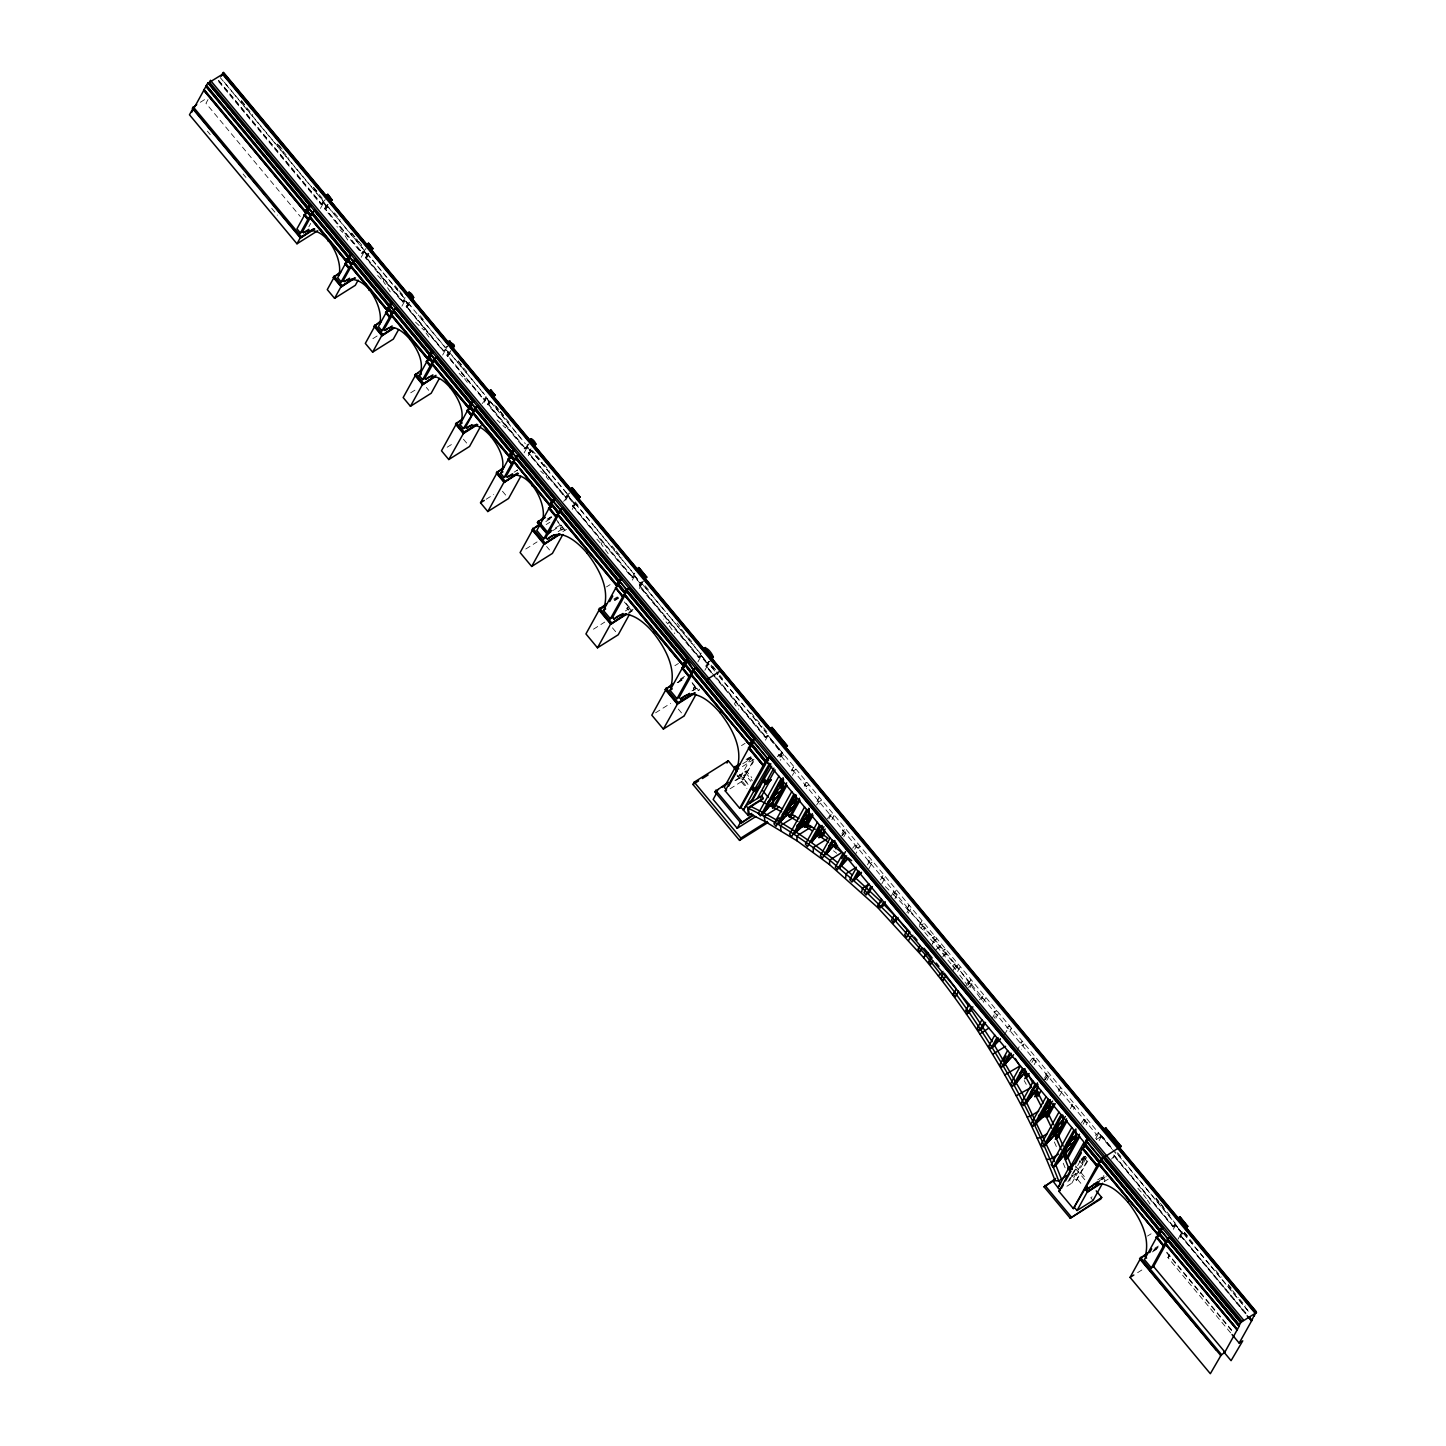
<?xml version="1.0" encoding="UTF-8"?>
<svg xmlns="http://www.w3.org/2000/svg" width="1446" height="1446" viewBox="0 0 1446 1446"><rect width="100%" height="100%" fill="white"/><g stroke="black" fill="none" stroke-linecap="round" stroke-linejoin="round"><path stroke-width="0.75" stroke-dasharray="5 3.75" d="M935.707 950.04L940.243 945.449L938.689 948.594L922.259 929.471L925.006 927.736L955.083 963.831L982.412 1000.867M208.007 99.611L205.965 103.317L300.28 216.484M368.296 255.87L365.82 257.75L368.296 255.87L364.356 251.152L362.151 252.526L325.079 208.857L327.555 206.977L323.615 202.259L321.139 204.139L325.296 199.62M308.866 226.769L310.691 223.443M321.374 204.41L323.091 201.012L233.059 92.978M323.615 202.259L327.284 207.465M320.434 208.405L323.308 203.199L326.778 207.374L324.862 210.827M366.037 248.513L362.115 252.996L324.844 208.26L326.543 205.169M327.284 204.338L326.814 205.224L363.958 249.815L361.88 253.032L364.356 251.152M324.844 208.26L328.748 203.778M343.208 231.125L342.521 232.354L336.936 226.642M361.175 257.298L364.049 252.092L367.519 256.249L364.645 261.455M402.856 301.871L365.585 257.153L367.284 254.062L404.699 298.689L377.514 266.082M368.025 253.231L367.555 254.116L376.087 264.365M365.585 257.153L369.489 252.67M390.275 291.875L383.262 281.247L383.949 280M401.916 306.172L404.79 300.985L408.26 305.142L406.344 308.613M408.766 305.251L405.097 300.027L408.766 305.251L406.561 306.624L443.362 350.8L445.802 349.372L449.272 353.529L447.067 354.921L484.338 399.638L486.543 398.265L490.013 402.422L487.537 404.302L524.808 449.019L527.013 447.645L530.483 451.803L527.609 456.99M413.773 309.824L445.314 347.673L443.597 350.763L406.326 306.028L408.025 302.937L412.327 308.106M406.326 306.028L410.23 301.563M428.938 337.045L424.003 330.122L424.69 328.893M442.657 355.065L445.531 349.86L449.001 354.035L446.127 359.223M447.519 346.281L445.567 349.408L449.507 354.125L447.302 355.517L484.103 399.692L486.579 397.813L490.519 402.53L488.043 404.41L490.519 402.53M447.067 354.921L448.766 351.83L484.609 394.83M449.272 353.529L450.971 350.438M449.507 354.125L445.838 348.92L443.633 350.312M467.329 382.359L464.744 379.015L465.431 377.768M482.151 403.597L486.272 398.753L489.742 402.91L487.826 406.38M484.338 399.638L486.073 396.331M486.579 397.813L490.248 403.018M484.356 402.223L486.272 398.753M506.172 426.66L505.485 427.908L497.008 419.955M632.462 576.882L573.032 506.371L575.508 504.491L568.061 495.58L565.856 496.972L528.784 453.285L531.26 451.405L527.32 446.687L524.844 448.567L529.001 444.049M526.922 445.35L527.302 444.338M527.32 446.687L530.989 451.911M524.139 452.833L527.013 447.645M565.82 497.424L528.549 452.688L530.248 449.598L567.537 494.333M530.989 448.784L530.519 449.652L567.555 494.098M546.913 475.553L546.226 476.782L548.811 480.126M563.633 501.382L567.754 496.52L574.731 504.889L571.658 510.42M568.043 493.231L565.585 497.46L569.742 492.941M568.061 495.58L575.237 504.997M565.711 500.226L567.754 496.52M558.12 531.658L564.103 527.682L561.717 530.176L560.271 528.459L562.313 524.753M704.871 670.275L707.925 664.726L700.967 656.357L698.761 657.749L639.114 586.19L641.59 584.311L634.631 575.96L632.426 577.334L572.797 505.775L574.496 502.684L595.788 528.242M608.188 553.673L601.247 544.039L602.331 542.051M634.631 573.14L632.191 577.37L634.667 575.49C642.295 588.63 639.096 586.443 642.114 584.419M632.318 580.135L634.36 576.448L641.319 584.799L639.295 588.504M634.667 575.49L641.843 584.907M625.341 610.971L630.709 607.609L628.323 610.104L626.877 608.368L628.92 604.681M665.395 611.513L641.355 582.666L641.843 581.78L650.32 591.956M668.938 621.979L667.853 623.949L663.461 619.087M711.396 672.932L705.72 666.118L708.703 664.347L701.274 655.418L699.069 656.809L701.238 655.869L708.197 664.238L705.991 665.612L714.884 676.601M701.238 653.068L699.033 657.261L639.385 585.702L641.102 582.611L665.232 611.568M697.894 661.907L700.967 656.357M701.274 655.418L708.432 664.835L706.226 666.208L715.155 676.113M694.93 690.031L693.484 688.296L695.526 684.591M705.991 665.937L708.45 661.708M699.683 689.164L698.852 690.682L692.074 682.548M735.544 701.888L734.441 703.877L738.581 709.227M747.112 759.837L751.613 756.023L746.1 759.493M740.316 777.153L750.854 758.047L753.167 760.813L742.611 779.918L740.316 777.153L734.966 780.515M738.201 777.008L746.263 770.953L751.775 777.568M780.117 754.83L782.774 753.221L767.88 735.345L765.675 736.719L767.844 735.797L783.515 754.613L780.37 760.325M730.013 788.829L741.256 781.762L745.214 774.568L750.872 781.364M767.88 735.345L1100.659 1135.435L1099.665 1137.442L1101.617 1135.797L1111.088 1147.166M742.611 779.918L753.601 761.572M765.422 740.171L767.573 736.285L782.033 753.637L778.816 759.475M780.316 755.083L781.364 752.3M791.36 770.935L793.511 767.013L791.034 768.567L793.131 771.098L795.625 769.525L792.372 775.418M804.247 786.19L806.344 782.413L803.868 783.967L805.964 786.479L808.441 784.925L806.362 788.721M817.026 801.68L819.177 797.794L816.701 799.367L818.798 801.879L821.274 800.325L819.231 804.048M827.365 818.671L832.01 813.194L828.739 819.123M831.92 819.665L834.107 815.707L831.631 817.279L829.534 814.749M841.879 833.962L844.844 828.594L842.349 830.149L844.446 832.661L846.94 831.107L843.777 836.836M854.731 849.29L857.659 843.976L855.182 845.549L857.532 848.061M854.369 856.267L859.774 846.506L857.279 848.061M867.455 864.889L870.492 859.376L868.016 860.93L870.329 863.497M868.739 868.883L872.589 861.888L870.112 863.461M880.506 879.891L883.325 874.776L880.849 876.33L882.946 878.843L885.422 877.288L880.704 885.82M891.134 896.321L893.664 891.73L896.159 890.158L892.778 896.285M894.875 898.797L898.255 892.688L895.779 894.243L893.664 891.73M907.04 909.082L908.992 905.558L906.497 907.112L908.594 909.642L905.684 914.92M908.16 913.366L911.088 908.088L908.594 909.642M919.295 925.512L921.807 920.957L919.331 922.512L921.427 925.042L923.904 923.47L921.391 928.025M934.261 940.424L932.2 944.166L936.737 938.87L934.261 940.424L932.164 937.912L934.64 936.357L932.58 940.099L934.676 942.611M942.756 956.836L947.293 951.54L945.232 955.282L943.135 952.769L945.196 949.028L942.72 950.582L944.816 953.095M953.041 970.519L955.553 965.982L958.029 964.41L955.517 968.965M957.613 971.477L960.126 966.94L957.65 968.495L955.553 965.982M965.458 986.642L968.386 981.364L970.862 979.81L967.952 985.088M968.531 987.401L972.959 982.322L970.049 987.6M979.52 999.819L983.696 995.21L981.165 999.782M983.262 1002.313L985.792 997.722L983.316 999.276L981.201 996.764M991.811 1019.141L996.511 1010.591L994.035 1012.164L996.131 1014.676L994.252 1018.092M995.788 1018.237L998.626 1013.122L996.131 1014.676M1004.518 1034.74L1009.344 1025.991L1006.868 1027.546L1008.965 1030.076L1011.441 1028.504L1008.404 1034.035M1016.791 1051.152L1022.177 1041.391L1019.701 1042.946L1021.798 1045.458L1024.274 1043.904L1021.346 1049.218M1031.848 1062.503L1035.011 1056.773L1032.534 1058.345L1034.631 1060.858L1037.107 1059.303L1034.143 1064.672M1044.554 1078.101L1047.844 1072.173L1045.35 1073.727L1047.446 1076.258L1049.941 1074.685L1046.669 1080.632M1058.617 1091.296L1060.659 1087.573L1057.876 1089.145M1059.557 1095.923L1062.774 1090.085L1060.28 1091.64L1058.183 1089.127M1070.347 1108.648L1073.492 1102.955L1071.016 1104.527L1073.113 1107.04L1075.589 1105.485L1073.51 1109.281M1083.072 1124.247L1086.326 1118.354L1083.849 1119.909L1085.946 1122.439L1088.422 1120.885L1086.253 1124.807M1067.889 1181.87L1076.33 1166.85L1075.535 1167.356M1080.09 1161.265L1069.552 1180.37L1071.848 1183.135L1064.726 1187.6M1071.848 1183.135L1083.777 1162.168L1081.807 1159.819L1084.97 1154.089M1082.385 1164.03L1079.529 1161.048L1085.313 1156.438L1087.916 1159.565M1073.745 1177.731L1084.554 1158.463L1086.85 1161.228L1076.312 1180.316L1071.414 1174.929M1095.67 1138.653L1098.815 1132.941L1100.822 1135.345M1083.777 1162.168L1085.819 1158.481M1099.43 1137.171L1101.256 1136.701L1111.396 1148.847M1076.312 1180.316L1088.386 1160.035M1099.123 1140.587L1101.256 1136.701M1101.617 1135.797L1116.24 1154.161L1114.035 1155.535L1173.194 1226.551L1175.634 1225.123L1182.593 1233.474L1180.388 1234.866L1246.018 1313.908M1111.486 1159.132L1115.734 1154.053L1113.583 1157.939M1104.166 1181.563L1104.997 1180.063L1102.376 1176.917L1101.31 1178.58M1101.762 1179.34L1103.913 1175.435M1146.371 1198.553L1142.25 1193.203L1143.334 1191.215M1173.429 1226.823L1175.128 1223.406L1115.499 1151.847M1182.846 1234.071L1175.67 1224.672L1182.846 1234.071L1180.641 1235.462L1246.289 1313.42M1173.321 1229.299L1175.363 1225.612L1182.322 1233.962L1180.298 1237.668M1230.618 1332.832L1167.88 1257.532L1169.922 1253.845M1178.092 1239.059L1180.117 1235.354L1183.117 1233.583M1180.388 1234.866L1182.105 1231.775M938.454 948.305L940.243 945.449M953.203 966.543L955.083 963.831L952.336 965.567L937.478 947.166M816.556 805.024L818.653 802.078M1044.843 1079.367L1047.41 1076.204M1044.554 1079.927L1047.79 1076.276L1045.241 1079.421M1081.283 1123.09L1083.542 1119.927M841.861 835.68L844.428 832.643M842.168 835.661L844.301 832.824M1029.968 1061.418L1032.245 1058.364M967.519 985.395L969.633 982.973L966.868 984.708M852.616 848.242L854.857 845.458M1105.106 1176.845L1102.72 1179.358L1101.274 1177.622M200.307 102.305L205.675 98.924M323.308 203.199L321.102 204.591L218.219 81.139M327.555 206.977L324.573 208.748L361.843 253.484L364.049 252.092M367.519 256.249L365.314 257.641L402.584 302.359L404.79 300.985M405.097 300.027L402.892 301.419L366.091 257.261M409.037 304.763L406.055 306.534L443.326 351.251L445.531 349.86M372.869 338.653L378.509 335.111M447.537 346.046L445.332 347.438L418.256 314.957M449.778 353.637L446.796 355.409L484.067 400.144M410.7 392.806L416.358 389.263M447.157 447.23L452.815 443.669M529.019 443.832L525.079 448.531L487.808 403.814L489.507 400.723L525.35 443.723M528.549 452.688L530.754 451.315L527.284 447.139M531.26 451.405L528.278 453.194L565.549 497.912M514.089 472.191L517.65 469.95L514.143 472.282M486.163 499.25L493.701 494.496M547.13 519.204L550.709 516.963M548.124 518.897L551.703 516.656M548.088 519.584L551.667 517.343M545.847 521.554L551.504 517.993M572.797 505.775L575.002 504.401L568.025 496.032M575.508 504.491L572.526 506.263L632.155 577.84L634.36 576.448M546.154 524.591L549.896 522.241M555.192 528.152L562.349 523.651M552.571 530.772L561.518 525.151M525.766 549.028L537.081 541.907M560.271 528.459L562.476 527.067M562.892 531.586L566.471 529.326M606.507 586.895L610.085 584.636M613.719 599.132L617.297 596.873M641.355 582.666L643.56 581.274M614.677 599.512L618.255 597.252M614.333 600.289L618.111 597.921M614.893 600.524L618.472 598.283M593.475 629.191L604.771 622.069M626.877 608.368L629.082 606.977M629.498 611.495L633.077 609.254M628.667 613.014L632.245 610.754L624.907 601.97M628.486 613.249L632.065 611.007M674.902 665.684L678.481 663.443M680.325 679.042L685.693 675.662M709.914 661.147L707.709 662.521L717.65 674.451M679.493 680.542L684.862 677.18M707.962 662.575L710.167 661.184M677.18 682.584L682.837 679.024M677.921 682.693L685.061 678.192M693.484 688.296L695.689 686.904M655.58 712.806L670.655 703.316M691.947 690.899L695.526 688.658M693.122 690.375L696.683 688.133M741.509 745.612L745.088 743.352M767.573 736.285L765.368 737.677L712.824 674.631M747.293 760.289L750.854 758.047M742.738 763.741L751.793 758.246M742.394 766.597L754.216 759.15M753.167 760.813L750.781 757.523M737.261 776.61L746.263 770.953M735.851 780.46L745.214 774.568M782.268 753.113L777.026 756.403L778.183 754.306L780.189 756.692L783.515 754.613M777.261 756.692L782.774 753.221M1098.815 1132.941L1095.49 1135.038L1097.496 1137.442L1096.321 1139.538L1101.563 1136.249L1111.667 1148.359M1085.313 1156.438L1080.361 1159.547L1082.964 1162.674M1081.807 1159.819L1085.133 1157.722M1081.572 1160.325L1084.554 1158.463M1086.85 1161.228L1084.482 1157.939M1071.92 1176.086L1076.113 1173.447L1074.251 1171.224M1097.695 1179.864L1102.376 1176.917M1099.123 1180.84L1108.052 1175.218M1104.672 1181.382L1108.251 1179.123M1092.11 1196.836L1090.772 1197.668L1093.068 1200.433M1147.509 1236.059L1151.088 1233.818M1173.465 1226.045L1175.67 1224.672M1175.363 1225.612L1173.158 1227.003L1113.528 1155.444M1154.721 1248.296L1158.3 1246.036M1153.908 1249.796L1159.258 1246.416M1153.456 1250.645L1159.114 1247.085M1152.317 1251.947L1159.475 1247.446M1137.622 1272.661L1143.262 1269.1M1167.88 1257.532L1170.085 1256.158M833.492 850.79L836.728 853.267M415.526 322.169L424.003 330.122M377.677 275.517L383.262 281.247M459.159 373.303L464.744 379.015M540.641 471.071L543.479 473.746M885.332 886.597L890.176 891.242M893.411 894.333L925.006 927.736L923.578 931.007L919.367 926.416M596.855 539.159L601.247 544.039M1137.857 1188.323L1142.25 1193.203M279.259 145.703L282.133 149.137M677.09 623.063L679.927 626.48M1228.232 1284.41L1231.088 1287.844M241.392 100.624L245.73 105.829M277.542 144.004L281.88 149.209M313.674 187.365L318.012 192.571M351.721 233.023L357.415 239.855M358.843 241.572L361.699 244.989M458.274 360.867L462.557 366.001M496.159 406.344L499.015 409.76M500.443 411.477L504.708 416.593M712.896 666.407L715.734 669.805M1156.059 1198.156L1158.879 1201.554M1160.307 1203.253L1164.536 1208.35M1184.473 1232.263L1187.329 1235.679M241.175 101.021L252.743 114.885M277.325 144.383L288.893 158.265M313.475 187.763L323.597 199.91L323.109 200.777L221.889 79.331M334.406 212.887L340.117 219.738M351.505 233.402L354.36 236.819M355.788 238.536L361.482 245.368M395.101 285.712L397.939 289.128M399.367 290.845L405.079 297.677L402.621 301.907L405.061 300.479L408.531 304.654M420.171 315.788L424.437 320.922M458.057 361.265L468.034 373.231M494.532 405.025L510.203 423.823M532.417 450.483L535.273 453.899M536.701 455.617L542.395 462.449M543.823 464.166L549.516 470.998M575.237 501.87L578.057 505.25M612.001 545.992L614.839 549.39M616.249 551.071L621.907 557.867M681.446 629.299L687.103 636.095M688.513 637.794L694.17 644.573M711.269 665.088L718.337 673.583M719.765 675.282L722.584 678.68M750.872 712.625L755.119 717.704M756.529 719.403L762.187 726.199M763.596 727.898L767.844 732.977M1117.65 1152.733L1121.897 1157.812M1155.842 1198.553L1169.977 1215.526M1184.256 1232.661L1194.215 1244.59M1215.526 1270.166L1221.219 1276.999M1228.323 1285.53L1231.161 1288.928M1232.588 1290.645L1238.282 1297.46M1239.692 1299.177L1245.386 1305.991M408.296 302.991L412.562 308.125M449.037 351.884L484.645 394.613M489.778 400.777L522.53 440.09M574.749 502.738L593.131 524.808M594.559 526.507L634.161 574.026M700.75 653.935L666.805 613.212L700.732 654.17M710.781 665.973L717.867 674.451M719.277 676.15L740.497 701.617M741.906 703.316L765.946 732.164M1117.162 1153.601L1175.164 1223.189M1183.786 1233.528L1209.362 1264.238M1210.79 1265.937L1249.163 1311.992M220.19 77.542L231.631 91.261M327.989 206.886L363.832 249.887M597.216 529.941L634.125 574.243M719.06 676.15L767.338 734.08L765.639 737.171L715.933 677.541M1183.533 1233.474L1249.127 1312.191M323.579 202.711L327.049 206.868M364.32 251.604L367.79 255.761M364.085 251.64L368.025 256.358M218.762 80.47L321.41 203.651M488.314 403.922L525.115 448.079M639.909 585.811L699.069 656.809M716.601 677.849L765.675 736.719M218.491 80.633L321.374 204.103M781.147 756.095L1096.448 1134.423M1113.8 1154.938L1173.429 1226.497M968.386 981.364L970.483 983.895M1180.117 1235.354L1245.729 1314.071M555.517 518.698L565.639 530.827M1166.832 1252.218L1233.275 1331.947M557.722 522.024L564.952 530.7M624.329 601.934L631.559 610.61M692.381 683.596L698.165 690.537M1166.723 1252.778L1232.661 1331.874M1075.517 1166.018L1086.542 1179.267M426.317 387.438L428.739 390.348M745.413 772.489L752.318 780.75M1076.041 1169.218L1085.693 1180.786M207.393 131.17L210.248 134.605M243.109 174.044L245.965 177.46M271.703 208.332L277.415 215.183M463.443 439.204L468.305 445.043M743.949 779.069L748.287 784.274M1077.65 1179.484L1081.988 1184.69M739.575 774.297L748.052 784.473M502.467 491.224L506.1 495.598M546.624 546.48L549.516 549.95M736.882 774.911L746.769 786.787M741.256 781.762L746.913 788.558M612.435 627.835L616.773 633.041M678.319 709.082L684.103 716.005M669.227 625.738L674.794 633.583M952.336 965.567L956.294 970.772M959.71 975.11L966.217 983.696M1147.311 1199.981L1150.13 1204.265M345.106 235.698L349.534 243M1024.184 1080.56L1026.262 1084.355M1054.351 1141.978L1057.731 1149.697M1063.226 1163.199L1066.335 1170.899"/><path stroke-width="1.5" d="M932.2 958.065L928.133 953.041L925.386 954.776L923.849 957.921L877.614 907.455L829.498 864.581L829.697 860.117C804.392 840.144 777.37 822.214 748.251 808.278L763.108 798.951M780.858 781.31L780.533 787.437L783.136 789.733L764.482 812.218M783.045 777.623L782.376 790.221L783.515 779.231M793.493 802.44L793.836 795.969M793.691 796.71L793.366 802.837L795.408 805.295L795.951 795.083M795.77 795.155L795.788 805.187L796.131 798.716L785.901 811.387L796.113 799.078M795.155 833.348L808.892 808.441L808.242 820.695L806.181 818.237L806.525 812.092M808.712 808.404L808.621 820.569L808.965 814.098L798.734 826.787L808.947 814.478M819.34 827.492L819.014 833.619L821.075 836.095M821.617 825.883L820.858 836.403L822.015 825.413M1037.397 1082.819L1036.71 1095.417L1034.703 1096.737L1038.806 1091.929L1036.909 1095.363L1037.867 1084.41M1050.248 1099.954L1049.688 1110.401L1047.627 1107.943L1047.952 1101.816M1050.103 1100.352L1049.543 1110.799L1050.465 1103.894M1063.063 1115.354L1062.376 1126.199L1063.298 1119.294M1075.336 1141.201L1073.402 1136.719M1075.878 1129.001L1075.788 1141.165L1076.131 1134.694L1065.901 1147.365L1076.113 1135.056M845.657 877.939L846.109 873.691L856.321 867.257M861.708 892.254L862.412 888.224L868.901 884.139M877.614 907.455L878.553 903.66L881.319 901.924L855.381 877.776M338.997 275.246C343.678 258.129 323.253 221.618 303.515 232.698L302.612 231.613L310.275 217.75L347.546 262.467M379.738 324.139C384.419 307.004 363.994 270.51 344.256 281.572L343.353 280.488L351.017 266.624L388.287 311.36M542.702 519.674C547.383 502.557 526.959 466.046 507.221 477.126L506.317 476.041L513.981 462.178L551.251 506.895M893.303 923.506L894.496 919.963L897.243 918.228L910.058 932.236M908.739 940.352L910.149 937.062L912.914 935.345M196.728 104.546L192.318 108.305L300.425 238.03L314.74 229.028M191.667 112.3L203.922 90.122L305.377 211.875M310.221 218.201L347.04 262.359L310.492 217.713L308.016 219.593L304.094 214.858L306.299 213.484L203.633 90.303L205.892 86.543L308.522 209.941L306.317 211.333L310.022 215.779L312.625 214.424L310.42 215.797L305.793 210.248L308.215 208.477L305.793 210.248M205.874 86.76L206.362 85.892L308.775 209.995L304.871 214.478L308.341 218.635L312.246 214.171L349.516 258.888M309.01 209.074L206.019 85.856L208.116 82.711L310.763 205.892L307.022 210.068L310.727 214.514L314.469 210.339L351.505 254.785L347.763 258.961L351.468 263.389L355.21 259.232L392.246 303.678L388.504 307.835L392.209 312.282L395.951 308.106L432.987 352.553L429.245 356.728L432.95 361.175L435.156 359.783L472.191 404.229L469.986 405.621L473.692 410.049L475.897 408.676L512.932 453.122L508.576 458.906L512.047 463.082L515.951 458.599L552.444 502.178L516.421 457.948M221.148 76.331L223.407 72.3L1256.158 1311.522L1255.182 1313.293L222.431 74.071M223.588 73.619L208.097 83.145L1240.831 1322.367M307.799 207.121L310.04 205.495L307.799 207.121L312.191 212.399L314.451 210.773L350.944 255.129M304.094 214.858L308.016 219.593M306.317 211.333L309.227 208.676L206.579 85.495M304.6 214.966L296.954 228.829L300.406 233.005L302.612 231.613M306.299 213.484L203.904 89.815M300.406 233.005L308.07 219.141L310.492 217.713M308.341 218.635L314.469 210.339M310.42 215.797L306.01 209.851M312.191 212.399L307.98 206.796M235.987 160.036L192.987 108.45L189.48 114.794L296.972 243.778L300.479 237.433L313.674 229.137M300.425 238.03L313.782 228.649M411.188 300.334L412.725 297.569L409.019 293.122L406.814 294.514L369.778 250.068L371.984 248.676L368.278 244.229L366.073 245.621L329.037 201.175L331.242 199.783L327.537 195.355L325.332 196.728L222.684 73.547L325.549 195.969L327.79 194.324L332.002 199.946L327.79 194.324M366.633 245.278L330.122 200.904M328.224 241.355L328.911 240.108M355.481 277.921L341.166 286.923L333.249 277.433L341.238 271.414M346.534 259.123L351.161 264.69L346.534 259.123L348.739 257.75M352.932 261.292L355.192 259.665L352.932 261.292L312.932 213.122M347.311 261.871L344.835 263.75L348.757 268.468L351.233 266.588L387.781 311.252L350.962 267.094M345.341 263.859L337.695 277.722L341.148 281.88L343.353 280.488M469.263 409.019L432.444 364.862L430.239 366.254L426.317 361.518L428.522 360.144L391.703 315.969L389.498 317.361L385.576 312.643L388.558 310.872L351.288 266.136L349.082 267.528L345.612 263.371L347.311 260.28M350.601 254.713L348.54 256.014M341.148 281.88L349.028 267.98L351.233 266.588M349.082 267.528L353.457 262.395L389.697 306.245L387.275 308.016L391.902 313.583L394.324 311.794L391.505 313.547L388.287 308.233L391.993 312.679L389.824 316.421L386.353 312.246L388.052 309.155M351.468 263.389L355.21 259.232M353.457 262.395L352.969 263.28L390.004 307.727M341.22 286.308L333.936 277.578L327.284 289.616L334.586 298.346L341.22 286.308L354.415 278.012M341.166 286.923L352.734 278.662M366.471 244.519L368.531 243.217L372.941 248.495L370.682 250.14L407.031 293.737C410.953 287.483 418.472 306.805 409.091 292.435M368.531 243.217L372.743 248.839M370.682 250.14L372.941 248.495M358.156 280.163L355.318 285.314L334.586 298.346M368.965 290.23L369.652 289.001M394.433 327.935L381.907 335.797L373.99 326.308L380.19 321.428M374.677 326.453L365.332 343.407L372.616 352.137L393.348 339.105L398.536 329.688M387.275 308.016L389.697 306.245M389.281 304.907L391.523 303.262L389.281 304.907L393.674 310.185L395.933 308.54L432.426 352.896M385.576 312.643L388.052 310.763M386.082 312.752L378.436 326.615L381.889 330.773L384.094 329.381L391.974 315.481L428.522 360.144M381.889 330.773L389.769 316.873L385.847 312.155M392.209 312.282L395.951 308.106M391.902 313.583L387.492 307.637M393.674 310.185L389.462 304.564M389.824 316.421L394.198 311.288L430.438 355.12L428.016 356.909L432.643 362.458L435.065 360.687L432.246 362.44L429.028 357.108L432.246 362.44M372.616 352.137L381.961 335.201L391.396 329.272M381.907 335.797L393.475 327.555M407.031 293.737L409.272 292.11M448.115 343.045L411.604 298.689M510.275 457.424L473.457 413.249L470.98 415.129L467.058 410.411L469.534 408.531L432.716 364.374L424.835 378.274L422.63 379.647L419.177 375.49L421.382 374.098L420.479 373.032C423.949 360.885 416.936 348.468 409.706 339.123L410.393 337.876M435.174 376.81L422.648 384.69L414.731 375.201L420.931 370.321M428.016 356.909L430.438 355.12M430.022 353.782L432.264 352.155L430.022 353.782L434.415 359.06L436.674 357.433L434.415 359.06M426.317 361.518L428.793 359.638M419.177 375.49L426.823 361.627M428.793 358.048L427.094 361.139L430.565 365.296L434.469 360.813L471.739 405.549M422.63 379.647L430.293 365.784L432.716 364.374M430.565 365.296L432.264 362.205M430.239 366.254L426.588 361.03M432.95 361.175L436.692 356.999L473.728 401.446L469.986 405.621M432.643 362.458L428.233 356.511M422.702 384.094L415.418 375.345L403.163 397.56L410.447 406.29L422.702 384.094L432.137 378.165M422.648 384.69L436.005 375.309M450.013 340.985C443.145 341.455 460.009 343.841 452.164 347.908L488.856 391.938M452.164 347.908L454.424 346.263M451.929 349.227L453.466 346.444L449.76 341.997L447.555 343.389L410.519 298.942L412.725 297.569M439.349 378.454L431.179 393.258L410.447 406.29M510.51 458.021L473.24 413.285L465.576 427.148L463.371 428.54L459.918 424.383L462.124 422.991L461.22 421.907C464.69 409.76 457.677 397.361 450.447 388.016L451.134 386.769M463.461 418.075L455.472 424.094L463.389 433.583L477.704 424.582M468.757 405.784L473.384 411.351L468.757 405.784L470.962 404.41M470.763 402.675L475.336 407.609L477.234 406.651L475.156 407.953L470.763 402.675L472.824 401.373M467.058 410.411L470.98 415.129M432.734 361.554L434.939 360.162L471.974 404.609L469.281 406.886L472.987 411.315L475.589 409.959M459.918 424.383L467.564 410.519M469.534 406.941L467.835 410.031L471.306 414.189L475.21 409.706L512.48 454.424M471.974 404.609L471.486 405.495L434.451 361.048M463.371 428.54L475.21 409.706M472.987 411.315L475.68 409.055L512.715 453.502L510.022 455.761L513.728 460.208L516.547 458.454L514.125 460.244L509.498 454.677L511.92 452.905M473.692 410.049L477.433 405.892L514.469 450.339L510.727 454.496L514.433 458.942L518.174 454.767L555.21 499.213L551.468 503.389L558.662 512.029L562.404 507.853L621.816 579.141L618.075 583.298L625.268 591.938L629.01 587.781L688.423 659.051L684.681 663.226L691.875 671.866L694.08 670.474L767.41 758.644L769.489 757.343L1087.844 1139.358L1085.783 1140.659L1101.147 1159.096L1103.388 1157.451M476.638 424.672L463.443 432.969L456.159 424.238L441.5 450.791L448.784 459.539L464.22 432.065L476.746 424.202M488.694 391.179L490.754 389.878L495.165 395.156L492.905 396.8L529.254 440.397C533.176 434.143 540.696 453.466 531.315 439.096M490.754 389.878L494.966 395.499M492.905 396.8L495.165 395.156M481.03 425.63L469.516 446.489L448.784 459.539M506.317 476.041L504.112 477.433L500.659 473.258L502.865 471.884L501.961 470.8C505.431 458.653 498.418 446.236 491.188 436.891L491.875 435.662M504.202 466.968L496.213 472.969L504.13 482.458L518.445 473.457M480.524 502.792L496.9 473.113L504.184 481.861L487.808 511.541L480.524 502.792L484.283 500.424M511.504 451.55L513.746 449.923L511.504 451.55L515.897 456.846L518.156 455.201M507.799 459.304L511.721 464.021L507.799 459.304L510.004 457.912L473.185 413.737M500.659 473.258L508.305 459.412M504.112 477.433L511.776 463.57L514.198 462.142L550.745 506.805L514.198 462.142M512.047 463.082L518.174 454.767M515.897 456.846L511.685 451.224M514.125 460.244L509.715 454.279M504.13 482.458L517.487 473.077M529.254 440.397L531.495 438.771M570.339 489.706L533.827 445.35M520.831 476.24L508.54 498.509L487.808 511.541M531.929 485.784L532.616 484.537M539.973 523.705L531.983 529.706L544.166 544.329L560.271 534.207M550.781 531.893L547.203 534.152L537.424 522.422L543.624 517.541M552.661 501.78L550.239 503.57L558.373 513.33L560.795 511.541L557.975 513.294L551.251 503.768L558.445 512.408L556.276 516.15L549.317 507.799L551.016 504.708M552.245 500.443L554.487 498.816L552.245 500.443L560.144 509.932L562.386 508.287L560.144 509.932M617.623 586.226L558.445 515.228L555.969 517.108L548.54 508.179L551.016 506.299M549.046 508.287L536.809 530.465L543.768 538.834L545.973 537.442L558.21 515.264L616.43 585.124M543.768 538.834L556.24 516.62L548.811 507.691M558.662 512.029L562.404 507.853M572.236 487.645L569.995 489.29L572.236 487.645L580.135 497.135L577.894 498.762L636.583 569.2L638.843 567.573L646.742 577.044L644.482 578.689L703.19 649.127C708.793 642.458 721.699 672.498 705.268 647.826M558.373 513.33L550.456 503.172M547.203 534.152L551.613 530.393M556.276 516.15L560.65 511.034L620.063 582.304L617.37 584.564L624.582 593.203L626.805 591.595L686.434 663.154M544.22 543.732L532.652 529.851L520.108 552.589L531.676 566.452L544.22 543.732L559.295 534.243M544.166 544.329L559.313 533.827M577.894 498.762L580.135 497.135M577.659 500.081L579.195 497.297L571.983 488.658L569.778 490.049L532.743 445.603L534.948 444.211L531.242 439.783L529.037 441.157L492.002 396.728L494.207 395.336L490.501 390.89L488.296 392.282L451.26 347.835L453.466 346.444M562.874 534.478L552.408 553.42L531.676 566.452M610.375 618.743L622.846 596.529L615.418 587.618L622.575 597.017L624.78 595.644L683.94 666.642L625.052 595.137L612.58 617.37L610.375 618.743L603.398 610.393L605.603 609.001L604.157 607.266C609.724 587.835 598.517 567.989 586.949 553.023L588.034 551.034M626.877 614.134L610.772 624.256L598.59 609.634L606.579 603.633M603.036 607.41L599.259 609.778L585.937 633.926L597.487 647.808L618.219 634.776L629.516 614.333M616.846 583.479L624.979 593.24L616.846 583.479L619.051 582.087M618.852 580.37L626.751 589.841L618.852 580.37L620.912 579.069M603.398 610.393L615.653 588.215M617.623 584.618L615.924 587.727L622.883 596.077L627.257 590.944L686.669 662.232M609.688 601.608L612.761 596.059M625.268 591.938L629.01 587.781M638.843 567.573L646.561 577.388M622.611 596.565L627.257 590.944M627.184 591.848L624.979 593.24M626.751 589.841L628.992 588.215L626.931 589.516M597.487 647.808L610.827 623.642L625.901 614.17M610.772 624.256L625.919 613.755M644.482 578.689L646.742 577.044M751.052 746.353L691.658 675.065L679.186 697.279L676.981 698.671L670.004 690.302L672.209 688.929L670.763 687.193C676.312 667.763 665.124 647.898 653.538 632.95L654.64 630.962M695.273 692.923L677.379 704.184L665.196 689.543L673.167 683.542M683.434 663.407L685.856 661.635L683.434 663.407L691.568 673.167L693.99 671.378L691.17 673.131L684.464 663.624L691.17 673.131M627.474 590.564L685.458 660.135C686.416 657.858 687.501 659.828 693.339 669.769L695.598 668.124L754.125 738.906L752.047 740.207L754.125 738.906M691.423 675.101L751.07 746.66L691.387 675.553L689.182 676.945L681.735 668.016L684.229 666.136M670.004 690.302L682.259 668.124L684.464 666.751L624.817 595.192M684.229 664.545L682.53 667.636L689.489 676.005L693.411 671.522L753.041 743.081M703.19 649.127L705.449 647.483M676.981 698.671L689.218 676.493L691.658 675.065M689.489 676.005L693.411 671.522M689.182 676.945L682.006 667.528M691.875 671.866L695.616 667.691L755.029 738.978L751.287 743.154L765.946 760.741L769.688 756.565L1088.748 1139.43L1085.006 1143.605L1099.665 1161.192L1103.406 1157.017L1162.819 1228.305L1159.077 1232.48L1166.271 1241.12L1170.013 1236.945L1241.084 1322.222L1238.788 1325.729M691.568 673.167L683.651 663.009M693.339 669.769L685.639 659.954M694.387 692.905L677.433 703.569L665.865 689.688L651.803 715.174L663.371 729.055L678.21 702.666L692.526 693.664M784.762 747.166L787.419 745.847L772.056 727.41L769.796 729.037L711.287 658.273M710.854 659.918L712.39 657.153L705.196 648.513L702.991 649.887L643.597 578.617L645.802 577.225L638.59 568.585L636.385 569.977L576.99 498.689L579.195 497.297M695.996 694.46L684.103 716.005L663.371 729.055M738.816 768.838L737.37 767.103C742.919 747.672 731.73 727.826 720.144 712.86L721.247 710.89M767.934 822.557L739.557 840.397L692.941 784.455L694.225 782.141L728.278 760.741L736.864 771.061M726.995 763.054L728.278 760.741M753.601 815.255L740.985 823.172L714.794 791.739L728.242 782.286M717.126 792.227L713.167 799.421L737.207 828.287L755.933 816.502M738.761 764.103L734.261 767.916L739.756 764.464M750.04 743.316L752.462 741.545L750.04 743.316L765.639 762.042L768.151 759.349M750.546 746.552L748.341 747.944L763.253 765.82L768.404 760.307M725.205 790.854L748.811 748.07L763.289 765.422L739.665 808.206L725.205 790.854L726.561 790.004L724.265 787.239L734.821 768.133L737.117 770.899L728.676 786.172M749.136 747.564L751.07 743.533L765.729 761.138L763.56 764.88L749.136 747.564L751.342 746.172L691.694 674.613M769.796 729.037L772.056 727.41M765.946 760.741L769.688 756.565M763.253 765.82L748.612 747.455M767.41 758.644L769.67 756.999M753.944 791.54L759.71 786.931L753.944 791.54L751.324 788.413L753.239 786.226M765.639 762.042L750.257 742.937M741.039 807.356L751.577 788.251L753.872 791.016L743.334 810.103L741.039 807.356L739.665 808.206M765.404 764.464L752.968 786.389L754.939 788.757L769.579 763.38M743.624 809.941L745.973 805.639L761.482 795.896L763.325 798.12L747.835 807.862L748.287 815.544L743.334 810.103M770.881 763.795L758.264 786.66L754.939 788.757M750.167 803.018L758.337 788.197L753.872 791.016M765.512 784.256L771.296 779.647L765.512 784.256L762.91 781.129L771.694 766.181M737.207 828.287L741.183 821.093M757.27 798.535L765.458 783.732L763.163 780.967L752.607 800.072L749.046 802.313M740.985 823.172L752.643 814.857M764.554 779.105L766.507 781.473L773.881 768.133M785.16 747.474L787.419 745.847M775.11 769.85L769.85 779.376L766.507 781.473M760.433 798.12L769.923 780.912L765.458 783.732M739.557 840.397L740.84 838.084L767.32 821.418M778.942 776.177L758.355 813.483L760.451 815.996L781.039 778.689M762.928 814.441L782.196 779.557M774.713 798.156L770.447 805.874L772.923 804.319M772.544 808.386L786.642 782.846M775.02 806.832L786.949 785.232M791.775 791.577L773.971 823.804L776.086 826.317L793.872 794.089M779.521 823.027L795.065 794.866M792.878 802.928L793.547 802.295L789.408 805.115M786.082 816.195L787.98 812.742M795.21 799.656L793.511 802.729L790.384 804.663M789.136 816.99L799.475 798.246M790.655 817.153L800.072 800.09M804.609 806.958L789.588 834.161L791.685 836.692L806.705 809.489M806.181 818.038L803.163 819.701M804.771 827.293L812.309 813.646M813.05 815.201L807.916 824.509L815.309 829.263M817.424 822.358L805.422 844.103L807.519 846.633L819.539 824.871M820.732 825.648L811.459 842.422L814.875 838.047M818.671 831.83L816.773 835.246L818.978 833.854L817.514 836.511M825.124 829.028L821.075 836.384L818.87 837.758L822.973 832.95M822.105 837.469L825.377 831.522M830.257 837.758L820.388 855.634L822.485 858.165L832.354 840.271M825.955 854.821L833.854 840.506M835.571 848.766L837.541 845.187M843.09 853.14L835.282 867.293L837.379 869.805L845.187 855.671M841.662 858.653L845.567 851.586M839.855 868.251L846.687 855.869M855.924 868.54L849.832 879.584L851.929 882.096L858.02 871.07M854.405 880.542L859.484 871.342M868.757 883.94L864.039 892.471L866.136 894.984L870.854 886.452M868.612 893.429L872.39 886.597M881.572 899.34L878.21 905.449L880.307 907.961L883.687 901.852M882.783 906.407L885.314 901.816M894.405 914.722L891.495 919.999L893.592 922.53L896.502 917.252M896.068 920.957L898.02 917.451M907.238 930.121L904.726 934.676L906.823 937.189L909.335 932.634M920.072 945.521L917.993 949.263L920.108 951.775L922.168 948.034M930.628 958.192L928.567 961.933L930.664 964.446L932.724 960.704M943.461 973.574L940.948 978.129L943.045 980.659L945.557 976.104M956.276 988.974L953.366 994.252L955.463 996.764L958.391 991.486M969.109 1004.374L965.729 1010.483L967.844 1013.013L971.206 1006.886M970.32 1011.441L972.851 1006.85M981.942 1019.755L977.225 1028.305L979.34 1030.817L984.039 1022.286M981.816 1029.263L985.576 1022.43M994.776 1035.155L988.684 1046.181L990.781 1048.712L996.872 1037.668M993.257 1047.139L998.336 1037.957M1007.609 1050.555L999.801 1064.69L1001.897 1067.22L1009.706 1053.068M1003.253 1061.364L1006.181 1056.068M1004.374 1065.648L1011.206 1053.284M1020.424 1065.937L1010.555 1083.831L1012.652 1086.362L1022.539 1068.467M1015.146 1084.789L1024.021 1068.684M1024.744 1078.752L1027.708 1073.384M1027.238 1077.18L1029.209 1073.601M1033.257 1081.337L1021.256 1103.081L1023.352 1105.612L1035.354 1083.867M1025.829 1104.057L1036.764 1084.265M1037.921 1096.448L1041.21 1090.519M1046.091 1096.737L1031.07 1123.94L1033.167 1126.452L1048.187 1099.249M1035.661 1124.898L1049.597 1099.647M1045.621 1109.281L1047.32 1106.19M1047.735 1107.889L1044.717 1109.552M1047.826 1107.889L1049.525 1104.816M1046.253 1117.071L1053.791 1103.406M1047.754 1117.288L1055.255 1103.696M1058.924 1112.137L1041.12 1144.364L1043.235 1146.877L1061.021 1114.649M1045.711 1145.322L1062.412 1115.047M1053.429 1131.73L1063.045 1125.675M1062.521 1125.801L1060.749 1122.927L1057.55 1124.952M1055.327 1139.267L1066.624 1118.806M1057.803 1137.713L1067.22 1120.65M1071.757 1127.518L1051.152 1164.825L1053.248 1167.338L1055.743 1165.783L1075.246 1130.447M1053.248 1167.338L1073.854 1130.049M1096.195 1190.853L1101.707 1197.469L1100.858 1198.987L1070.239 1218.255L1044.03 1186.823L1055.688 1178.49M1066.244 1147.112L1075.679 1141.418M1071.269 1140.081L1072.986 1136.99M1079.457 1134.206L1065.359 1159.746L1067.835 1158.174L1079.746 1136.574M1067.943 1168.332L1073.727 1163.723L1067.943 1168.332L1070.564 1171.459L1068.504 1168.549L1071.486 1166.687M1084.753 1146.823L1082.078 1148.395L1096.972 1166.271L1099.448 1164.392L1073.366 1208.621L1058.888 1191.269L1060.261 1190.42L1057.966 1187.654L1068.504 1168.549M1058.255 1187.473L1060.623 1183.19L1058.761 1180.966L1054.261 1180.605L1053.574 1181.87L1057.966 1187.654M1083.777 1143.768L1086.741 1141.653L1083.777 1143.768L1099.376 1162.494L1101.581 1161.102M1085.783 1140.659L1087.844 1139.358M1058.888 1191.269L1082.512 1148.486L1096.972 1165.838L1073.366 1208.621M1084.554 1144.907L1082.855 1148.016L1097.279 1165.331L1101.671 1160.198L1161.066 1231.468M1061.328 1188.504L1063.425 1184.69M1065.539 1180.858L1070.817 1171.314M1082.078 1148.395L1084.518 1146.533M1075.264 1163.903L1081.391 1152.823M1105.774 1127.862L1103.533 1129.489L1105.774 1127.862L1121.138 1146.298L1118.897 1147.925L1177.586 1218.363L1179.846 1216.737L1187.744 1226.208L1185.485 1227.853L1256.213 1312.697M1097.279 1165.331L1098.996 1162.241M1099.448 1161.59L1084.789 1143.985L1084.301 1144.87L1098.978 1162.457L1101.671 1160.198M1099.665 1161.192L1103.406 1157.017M1099.376 1162.494L1083.994 1143.388M1101.147 1159.096L1121.138 1146.298M1070.239 1218.255L1101.707 1197.469M1074.721 1207.772L1077.035 1210.519L1087.573 1191.414L1100.045 1183.569M1087.573 1191.414L1085.024 1188.811L1087.627 1191.956L1099.484 1183.515M1118.662 1149.245L1120.198 1146.479L1105.521 1128.874L1103.822 1130.013L1057.821 1074.83M1102.557 1183.244L1093.068 1200.433L1077.035 1210.519M1146.606 1258.165L1145.16 1256.429C1150.727 1236.999 1139.52 1217.152 1127.952 1202.186L1129.037 1200.216M1216.231 1350.076L1140.261 1258.942L1130.067 1277.396L1210.338 1373.7L1220.84 1355.607L1139.593 1258.797L1147.582 1252.796M1157.848 1232.643L1160.27 1230.871L1157.848 1232.643L1165.982 1242.403L1158.065 1232.263M223.299 72.734L1256.52 1312.516L1240.523 1322.566L1169.814 1237.704L1167.753 1239.005L1160.035 1229.19L1167.934 1238.68L1169.995 1237.378M1158.626 1233.8L1156.927 1236.89L1163.885 1245.241L1167.808 1240.758L1239.095 1326.325L1237.396 1329.416L1166.054 1244.319L1163.578 1246.181L1156.149 1237.27L1158.626 1235.39L1099.213 1164.102M1158.373 1233.745L1158.861 1232.86L1165.584 1242.385L1158.373 1233.745L1160.578 1232.353L1101.183 1161.066M1158.626 1235.39L1098.942 1164.608M1149.678 1252.616L1151.721 1248.928M1096.972 1165.838L1099.213 1164.428L1158.861 1235.987L1156.655 1237.378L1144.401 1259.556L1151.378 1267.925L1163.614 1245.729L1166.054 1244.319M1163.578 1246.181L1156.42 1236.782M1166.271 1241.12L1170.013 1236.945M1179.846 1216.737L1187.564 1226.551M1151.378 1267.925L1153.583 1266.533L1165.819 1244.355L1237.125 1329.904L1224.889 1352.082L1220.46 1355.842M1163.885 1245.241L1167.808 1240.758M1238.842 1326.271L1239.33 1325.386L1168.26 1240.108L1167.79 1240.993L1239.095 1326.325M1168.187 1241.011L1165.584 1242.385M1185.485 1227.853L1187.744 1226.208M1232.046 1334.531L1239.186 1343.099L1251.965 1320.252L1249.127 1316.836M1254.116 1315.842L1255.652 1313.058L1184.599 1227.781L1186.805 1226.389L1179.593 1217.749L1177.387 1219.141L1117.993 1147.853L1120.198 1146.479M831.92 844.988L841.789 852.507L829.697 860.117L862.412 888.224L894.496 919.963L925.386 954.776L923.614 957.65C978.815 1024.328 1023.714 1099.683 1055.02 1180.442M938.346 975.887L942.991 971.423M781.021 780.569L780.334 787.293M778.093 784.744L780.985 780.948M773.538 795.788L783.298 783.316M818.888 827.871L819.502 826.75M823.949 826.787L811.567 842.187L821.762 829.877M1035.354 1085.765L1034.74 1086.868L1035.336 1086.145M1031.215 1091.278L1033.818 1088.043M1027.491 1100.894L1037.18 1088.874M1037.632 1088.513L1027.419 1101.183L1037.613 1088.874M1052.561 1101.111L1040.234 1116.583L1050.447 1104.274M1057.785 1120.903L1061.021 1116.547M1065.395 1116.493L1053.068 1131.983L1063.28 1119.674M768.169 801.952L770.754 799.168M766.47 804.319L771.17 798.861M772.544 797.198L775.399 793.565M764.121 812.272L782.846 789.733L780.786 787.275M1064.129 1149.552L1064.383 1154.884M1066.317 1147.274L1068.721 1144.382M1056.863 1163.596L1075.607 1141.039L1073.565 1138.598M830.365 843.849L832.95 841.102M828.685 846.163L833.366 840.813M835.788 843.199L826.244 854.134L835.752 842.91L836.384 847.772L834.812 840.524M1019.665 1073.583L1023.533 1069.01M1016.556 1082.15L1025.594 1071.468L1026.19 1076.077L1024.13 1073.619M1025.991 1071.197L1016.918 1082.223M952.661 994.74L954.776 992.318L925.386 954.776M847.88 858.4L841.084 865.937L847.826 858.779M1013.574 1054.694L1005.657 1063.425L1012.417 1056.267M774.658 822.702L779.213 817.749M782.268 814.441L785.305 811.152M778.382 823.822L795.643 805.115L786.028 811.152L790.293 816.954M778.798 823.714L795.535 805.259M1044.193 1145.847L1062.792 1125.657L1053.176 1131.712L1057.442 1137.514M1044.157 1146.082L1063.135 1125.783L1044.536 1145.955M384.094 329.381L384.998 330.465C392.951 322.404 404.32 332.688 409.706 339.123M424.835 378.274L425.739 379.358C433.692 371.297 445.061 381.581 450.447 388.016M465.576 427.148L466.48 428.233C474.433 420.171 485.802 430.456 491.188 436.891M545.973 537.442L547.419 539.177C560.144 526.272 578.328 542.738 586.949 553.023M612.58 617.37L614.026 619.105C626.751 606.199 644.934 622.666 653.538 632.95M679.186 697.279L680.632 699.014C693.357 686.127 711.54 702.575 720.144 712.86M1086.976 1186.606L1088.422 1188.341L1097.333 1181.96M861.436 872.3L855.544 878.373L861.4 872.643M994.505 1044.843L1000.289 1038.915M1000.325 1039.331L994.794 1044.988M799.186 826.407C834.83 823.334 772.489 832.046 808.657 820.424M966.506 1014.134L971.604 1010.266L992.209 1041.68M805.458 818.49L805.747 818.273M795.788 832.101L808.676 820.623L795.969 832.227M1047.012 1108.341L1047.934 1107.726L1043.904 1110.329M1037.288 1121.861L1049.959 1110.275L1040.325 1116.294M979.846 1033.998L988.865 1028.088M705.775 680.343L721.319 670.311M208.116 82.711L309.86 205.82M325.549 195.969L327.609 194.668M329.941 201.247L332.2 199.602M303.515 232.698L308.884 229.318M296.972 243.778L317.704 230.745M345.612 263.371L347.817 261.979L310.547 217.262M351.161 264.69L353.583 262.919L350.763 264.654L347.546 259.34L351.251 263.787M333.249 277.433L340.406 272.933M348.811 268.016L351.017 266.624M344.256 281.572L349.625 278.21M411.423 299.015L413.683 297.388M391.993 312.679L394.198 311.288M373.99 326.308L381.148 321.807M389.552 316.909L391.974 315.481M384.998 330.465L392.155 325.965M429.245 356.728L431.45 355.336L394.415 310.89M414.731 375.201L418.31 372.96M425.739 379.358L432.896 374.857M457.261 422.955L460.84 420.714M471.251 414.641L473.457 413.249M466.48 428.233L471.848 424.871M509.498 454.677L511.703 453.285M533.646 445.675L535.906 444.049M498.002 471.848L503.371 468.468M511.721 464.021L513.926 462.63M507.221 477.126L512.589 473.746M504.184 481.861L517.379 473.565M548.54 508.179L551.522 506.407L514.252 461.69M537.424 522.422L544.925 530.754M541.563 519.819L545.341 517.451M558.445 512.408L560.65 511.034M533.773 528.585L540.931 524.085M556.005 516.656L558.445 515.228M547.419 539.177L554.559 534.677M598.59 609.634L605.747 605.133M622.846 596.529L625.052 595.137M614.026 619.105L622.955 613.484M681.735 668.016L684.735 666.245L625.088 594.686M712.39 657.153L710.185 658.526L769.597 729.814L771.803 728.423L786.461 746.028L784.202 747.51M711.089 658.599L713.348 656.972M691.658 672.263L693.863 670.872L753.276 742.141M665.196 689.543L672.336 685.043M680.632 699.014L689.561 693.393M692.941 784.455L698.617 780.894M702.413 778.508L708.088 774.948M714.794 791.739L718.391 789.48M721.988 787.202L727.392 783.804M765.729 761.138L767.934 759.746M768.621 759.909L765.241 762.006L750.582 744.419M763.56 764.88L765.458 763.687M763.289 765.422L765.675 763.958M774.875 792.824L777.08 791.432L773.664 797.596L771.459 798.987M784.473 786.769L782.268 788.16L778.87 794.324L781.075 792.95M773.212 795.788L782.991 789.643M773.176 796.041L782.81 789.986M748.287 815.544L751.739 813.375M782.648 809.073L779.051 807.013L764.193 816.357L765.006 821.473L797.108 840.885L829.498 864.581M789.227 807.248L786.497 812.995L784.292 814.387M797.306 802.169L795.101 803.56L791.703 809.724L793.908 808.332M786.009 811.441L795.625 805.386M798.933 818.617L795.282 816.303L780.442 825.63L781.003 830.619M803.217 820.063L806.416 818.038M802.042 822.647L799.331 828.395L797.126 829.769M810.14 817.568L807.934 818.942L804.518 825.124L806.741 823.732M798.843 826.823L808.459 820.768M811.658 826.714L796.8 836.059L797.108 840.885M1005.566 1046.344L992.607 1054.279M1034.486 1090.808L1036.854 1095.02M1032.607 1094.224L1034.812 1092.833M1029.19 1097.984L1031.396 1096.592L1027.293 1101.4M1038.698 1111.034L1030.347 1116.294L1027.076 1116.818M1042.006 1113.384L1044.229 1111.992L1040.813 1118.156L1038.608 1119.547M1051.622 1107.329L1049.416 1108.721L1046.018 1114.884L1048.223 1113.492M1050.212 1110.275C1016.9 1121.897 1068.666 1113.673 1040.343 1116.33M1047.085 1133.718L1040.596 1137.803L1037.162 1138.002M1054.839 1128.766L1057.044 1127.374L1053.646 1133.556L1051.441 1134.947M1064.455 1122.729L1062.25 1124.12L1058.852 1130.284L1061.057 1128.892M1067.166 1142.358L1073.583 1138.327M1067.672 1144.166L1069.877 1142.774L1066.479 1148.955L1064.274 1150.329M1077.288 1138.11L1075.083 1139.502L1071.667 1145.684L1073.872 1144.292M1066.009 1147.112L1075.878 1141.057M1058.418 1154.107L1050.049 1159.367L1046.488 1159.24M1085.006 1143.605L1087.211 1142.213M1044.03 1186.823L1054.839 1180.026M1058.761 1180.966L1067.003 1175.471M1098.978 1162.457L1101.201 1160.849L1160.831 1232.408M1096.972 1166.271L1099.177 1164.88M1088.422 1188.341L1099.141 1181.599M1087.627 1191.956L1100.478 1183.876M1159.855 1229.534L1162.096 1227.889L1103.208 1157.794M1156.149 1237.27L1159.132 1235.499L1099.484 1163.94M1166.054 1241.499L1168.26 1240.108M1139.593 1258.797L1146.75 1254.297M1130.067 1277.396L1133.845 1275.029M1251.965 1320.252L1254.206 1314.92L1254.459 1315.878M1237.125 1329.904L1165.783 1244.807M1239.186 1343.099L1242.765 1340.84L1231.07 1360.668L1223.894 1352.064M1075.535 1141.31L1057.315 1163.596M1004.753 1074.884L1019.773 1066.1L1015.291 1058.472M1016.267 1095.761L1031.468 1087.284L1022.955 1071.866M1093.754 1184.202C1107.654 1180.948 1119.493 1192.733 1127.952 1202.186M1050.013 1110.438L1037.541 1122.078M775.056 804.988L779.051 807.013M760.361 800.686L781.708 811.839M751.016 806.561C782.015 821.455 810.79 840.686 837.379 862.467M765.006 821.473L749.191 813.483L748.251 808.278M791.685 814.243L795.282 816.303M785.305 813.899L797.993 821.509M805.259 826.136L812.544 830.998M822.611 834.378L828.088 838.228L813.248 847.555L813.303 852.218M816.213 833.565L828.63 842.476M848.35 857.948L851.64 860.659M840.65 865.178L852.11 874.866M882.765 903.407L897.243 918.228M914.306 936.954L917.071 940.171M923.994 948.215L928.133 953.041M449.833 341.328L454.225 346.606M572.056 487.989L579.954 497.46M771.857 727.736L787.239 746.172M1105.594 1128.187L1120.957 1146.624M790.51 754.071L794.812 759.24M797.686 762.693L802.006 767.862M804.88 771.314L809.182 776.484M812.056 779.936L816.375 785.106M819.249 788.558L823.551 793.727M826.425 797.18L951.468 947.22M985.955 988.612L988.847 992.064M993.149 997.234L996.023 1000.686M1000.343 1005.856L1003.217 1009.308M1007.519 1014.477L1010.393 1017.93M1014.712 1023.099L1017.586 1026.552M1021.888 1031.721L1026.208 1036.89M1029.082 1040.343L1033.384 1045.512M1036.258 1048.965L1040.578 1054.134M1043.452 1057.586L1047.772 1062.756M1050.646 1066.208L1054.947 1071.378M797.144 763.036L800.018 766.488M804.319 771.658L807.193 775.11M811.513 780.28L814.387 783.732M818.689 788.901L821.563 792.354M825.883 797.523L828.757 800.976M833.059 806.145L837.379 811.314M840.253 814.767L844.572 819.954M847.446 823.389L851.748 828.576M854.622 832.01L858.942 837.198M1028.522 1040.686L1031.396 1044.139M1035.716 1049.308L1038.59 1052.76M1042.909 1057.93L1045.783 1061.382M1050.085 1066.552L1052.959 1070.004M1057.279 1075.173L1060.153 1078.626M1064.455 1083.813L1067.329 1087.247M1071.649 1092.435L1075.951 1097.604M1078.824 1101.057L1083.144 1106.226M1086.018 1109.678L1090.338 1114.848M1093.212 1118.3L1097.514 1123.47M1248.838 1316.999L1251.694 1320.74M1247.139 1315.77L1251.423 1320.903M355.011 259.991L391.685 304.022M436.493 357.758L473.167 401.789M477.234 406.651L513.908 450.682M517.975 455.544L554.649 499.557M562.205 508.63L621.256 579.485M628.811 588.54L687.519 658.978M348.721 255.671L353.113 260.949M430.203 353.457L434.595 358.735M552.426 500.117L560.325 509.588M752.245 739.864L767.609 758.3M1085.964 1140.316L1101.328 1158.752M353.674 262.015L390.709 306.462M516.638 457.551L553.673 501.997M560.867 510.637L620.28 581.925M1101.87 1159.8L1159.873 1229.389M1168.476 1239.728L1239.547 1325.006M312.716 213.52L349.751 257.948M352.987 263.045L390.257 307.781M393.728 311.938L430.221 355.517M560.198 511.685L619.828 583.244M312.228 214.388L349.263 258.834M393.71 312.155L430.745 356.602M475.192 409.941L512.227 454.387M515.933 458.816L551.559 501.563M560.18 511.902L619.575 583.19M626.787 591.83L686.181 663.099M693.375 671.739L752.788 743.027M768.603 763.976L766.615 761.59L1084.084 1142.213L1070.239 1167.085L1072.209 1169.453L1068.775 1166.832M306.805 210.465L310.51 214.894M469.769 406.001L473.475 410.447M510.51 454.894L514.216 459.322M617.858 583.696L625.052 592.336M204.193 89.634L307.076 213.086M392.029 315.029L429.299 359.747M432.77 363.922L470.04 408.64M473.511 412.797L510.781 457.532M558.481 514.776L618.129 586.335M833.962 845.44L836.023 847.898M1166.091 1243.849L1237.396 1329.416M391.758 315.517L429.028 360.253M432.499 364.41L469.769 409.128M558.174 515.716L617.352 586.715M345.106 263.262L349.028 267.98M1082.349 1147.907L1097.243 1165.783M763.741 779.629L766.344 782.756M193.149 106.805L301.256 236.529M334.08 275.915L341.997 285.422M374.821 324.808L382.738 334.297M415.562 373.701L423.479 383.19M456.303 422.575L464.22 432.065M497.044 471.468L504.961 480.958M538.255 520.922L548.034 532.652M762.801 790.799L768.332 797.433M238.861 163.488L243.163 168.64M246.019 172.074L250.321 177.243M253.195 180.678L257.478 185.829M261.78 190.999L264.654 194.433M268.956 199.602L300.479 237.433M375.888 327.917L381.961 335.201M771.423 803.94L773.465 806.416L772.959 795.951M1153.583 1266.533L1224.889 1352.082M735.092 766.416L737.695 769.543M752.155 786.895L754.776 790.04M1085.856 1187.311L1088.458 1190.456M532.815 528.206L544.997 542.828M599.421 608.133L611.604 622.756M666.01 688.043L678.21 702.666M1140.424 1257.297L1221.292 1354.342M599.259 609.778L610.827 623.642M745.973 805.639L747.835 807.862M715.625 790.203L741.834 821.653M1044.88 1185.286L1071.088 1216.719M694.225 782.141L740.84 838.084M936.249 963.072L938.942 966.416M944.31 973.176L956.222 988.829M1057.876 1137.442L1053.61 1131.658L1057.315 1137.93M790.655 816.809L786.389 811.025L790.094 817.279M957.541 990.582L969.037 1006.687M954.776 992.318C997.288 1050.32 1032.697 1113.619 1058.653 1180.731M994.559 1045.422L1022.123 1093.158L1054.369 1161.518M1027.799 1073.89L1033.149 1083.614M1038.21 1093.339L1043.199 1103.063M1034.45 1093.122L1041.445 1106.732M1048.332 1113.547L1053.664 1124.735M1046.163 1116.511L1051.748 1128.242M1058.02 1134.351L1063.19 1146.1M1054.405 1134.116L1061.292 1149.805M1068.034 1157.794L1071.161 1165.566M1063.714 1155.643L1069.172 1169.236M1055.942 1165.404L1061.4 1178.996M1026.027 1071.468L1026.045 1076.493L1025.051 1068.811M1065.72 1147.238L1066.226 1157.704L1064.184 1155.246L1063.931 1150.148M210.501 80.434L209.507 82.205L1242.259 1321.427L1243.235 1319.638L210.501 80.434M773.339 795.824L773.267 806.687L773.339 795.824M1066.172 1147.202L1066.1 1158.065L1066.172 1147.202"/></g></svg>
